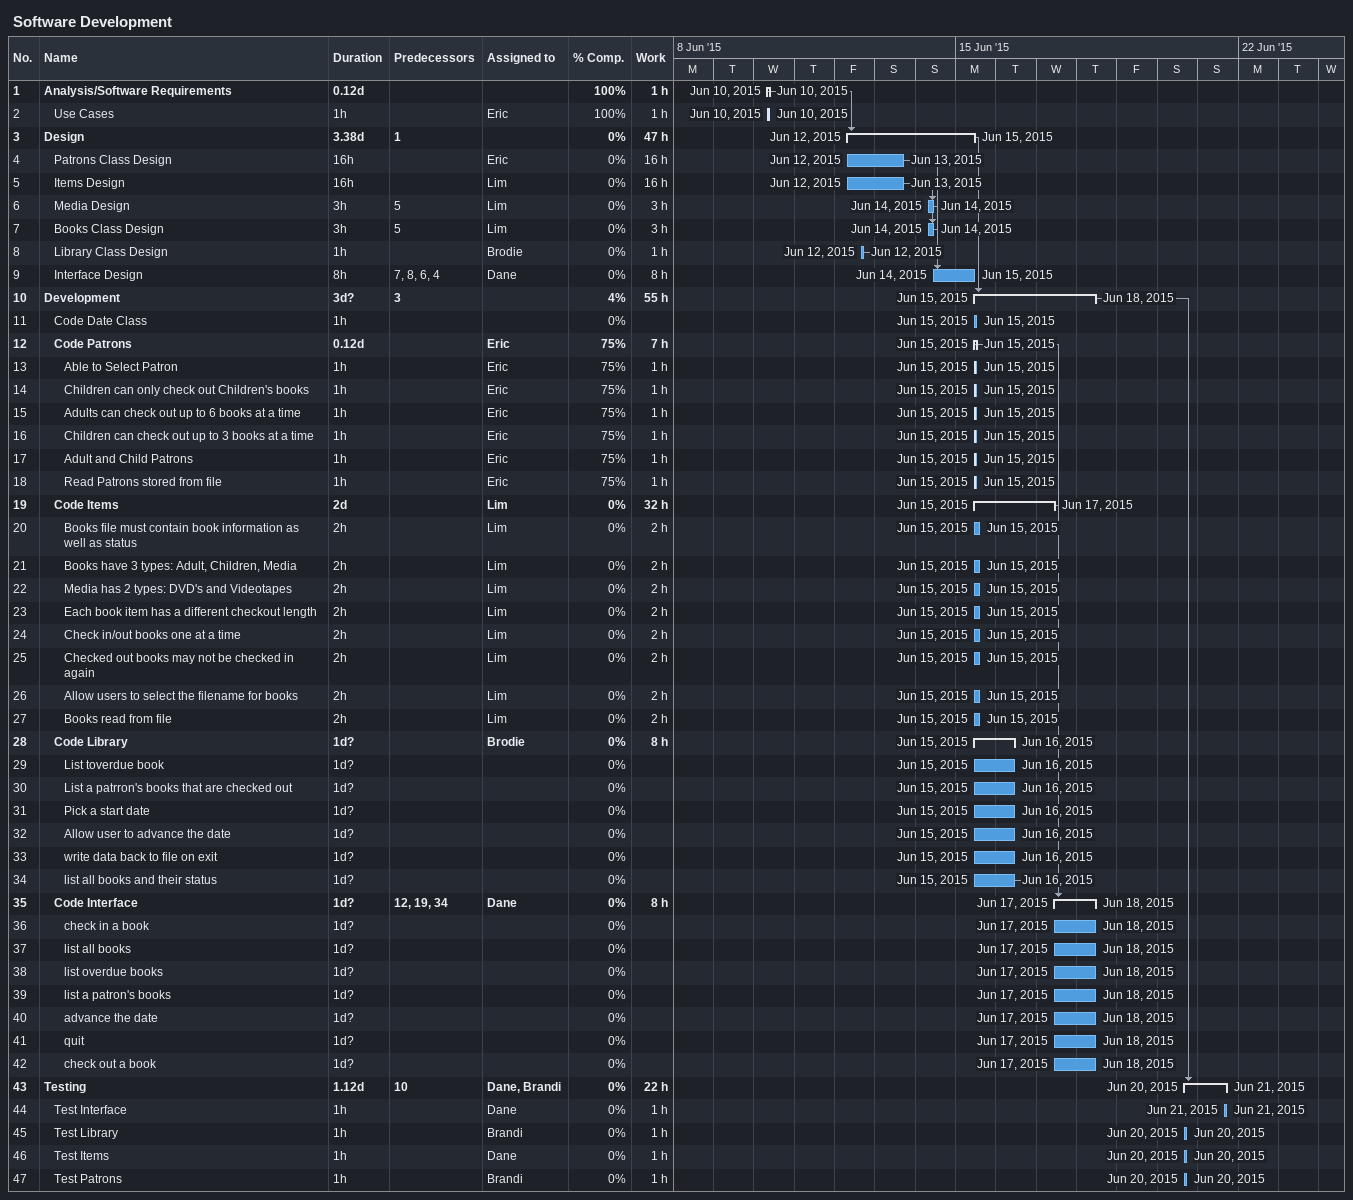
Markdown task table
Software Development

| ID | Level | Task | Duration | Start | Finish | Predecessors | Resources | % complete | Work (h) |
|---|---|---|---|---|---|---|---|---|---|
| 1 | 1 | **Analysis/Software Requirements** | 0.12d | 2015-06-10 | 2015-06-10 |  |  | 100 | 1 |
| 2 | 2 | Use Cases | 1h | 2015-06-10 | 2015-06-10 |  | Eric | 100 | 1 |
| 3 | 1 | **Design** | 3.38d | 2015-06-12 | 2015-06-15 | 1 |  | 0 | 47 |
| 4 | 2 | Patrons Class Design | 16h | 2015-06-12 | 2015-06-13 |  | Eric | 0 | 16 |
| 5 | 2 | Items Design | 16h | 2015-06-12 | 2015-06-13 |  | Lim | 0 | 16 |
| 6 | 2 | Media Design | 3h | 2015-06-14 | 2015-06-14 | 5 | Lim | 0 | 3 |
| 7 | 2 | Books Class Design | 3h | 2015-06-14 | 2015-06-14 | 5 | Lim | 0 | 3 |
| 8 | 2 | Library Class Design | 1h | 2015-06-12 | 2015-06-12 |  | Brodie | 0 | 1 |
| 9 | 2 | Interface Design | 8h | 2015-06-14 | 2015-06-15 | 7, 8, 6, 4 | Dane | 0 | 8 |
| 10 | 1 | **Development** | 3d? | 2015-06-15 | 2015-06-18 | 3 |  | 4 | 55 |
| 11 | 2 | Code Date Class | 1h | 2015-06-15 | 2015-06-15 |  |  | 0 |  |
| 12 | 2 | **Code Patrons** | 0.12d | 2015-06-15 | 2015-06-15 |  | Eric | 75 | 7 |
| 13 | 3 | Able to Select Patron | 1h | 2015-06-15 | 2015-06-15 |  | Eric | 75 | 1 |
| 14 | 3 | Children can only check out Children's books | 1h | 2015-06-15 | 2015-06-15 |  | Eric | 75 | 1 |
| 15 | 3 | Adults can check out up to 6 books at a time | 1h | 2015-06-15 | 2015-06-15 |  | Eric | 75 | 1 |
| 16 | 3 | Children can check out up to 3 books at a time | 1h | 2015-06-15 | 2015-06-15 |  | Eric | 75 | 1 |
| 17 | 3 | Adult and Child Patrons | 1h | 2015-06-15 | 2015-06-15 |  | Eric | 75 | 1 |
| 18 | 3 | Read Patrons stored from file | 1h | 2015-06-15 | 2015-06-15 |  | Eric | 75 | 1 |
| 19 | 2 | **Code Items** | 2d | 2015-06-15 | 2015-06-17 |  | Lim | 0 | 32 |
| 20 | 3 | Books file must contain book information as well as status | 2h | 2015-06-15 | 2015-06-15 |  | Lim | 0 | 2 |
| 21 | 3 | Books have 3 types: Adult, Children, Media | 2h | 2015-06-15 | 2015-06-15 |  | Lim | 0 | 2 |
| 22 | 3 | Media has 2 types: DVD's and Videotapes | 2h | 2015-06-15 | 2015-06-15 |  | Lim | 0 | 2 |
| 23 | 3 | Each book item has a different checkout length | 2h | 2015-06-15 | 2015-06-15 |  | Lim | 0 | 2 |
| 24 | 3 | Check in/out books one at a time | 2h | 2015-06-15 | 2015-06-15 |  | Lim | 0 | 2 |
| 25 | 3 | Checked out books may not be checked in again | 2h | 2015-06-15 | 2015-06-15 |  | Lim | 0 | 2 |
| 26 | 3 | Allow users to select the filename for books | 2h | 2015-06-15 | 2015-06-15 |  | Lim | 0 | 2 |
| 27 | 3 | Books read from file | 2h | 2015-06-15 | 2015-06-15 |  | Lim | 0 | 2 |
| 28 | 2 | **Code Library** | 1d? | 2015-06-15 | 2015-06-16 |  | Brodie | 0 | 8 |
| 29 | 3 | List toverdue book | 1d? | 2015-06-15 | 2015-06-16 |  |  | 0 |  |
| 30 | 3 | List a patrron's books that are checked out | 1d? | 2015-06-15 | 2015-06-16 |  |  | 0 |  |
| 31 | 3 | Pick a start date | 1d? | 2015-06-15 | 2015-06-16 |  |  | 0 |  |
| 32 | 3 | Allow user to advance the date | 1d? | 2015-06-15 | 2015-06-16 |  |  | 0 |  |
| 33 | 3 | write data back to file on exit | 1d? | 2015-06-15 | 2015-06-16 |  |  | 0 |  |
| 34 | 3 | list all books and their status | 1d? | 2015-06-15 | 2015-06-16 |  |  | 0 |  |
| 35 | 2 | **Code Interface** | 1d? | 2015-06-17 | 2015-06-18 | 12, 19, 34 | Dane | 0 | 8 |
| 36 | 3 | check in a book | 1d? | 2015-06-17 | 2015-06-18 |  |  | 0 |  |
| 37 | 3 | list all books | 1d? | 2015-06-17 | 2015-06-18 |  |  | 0 |  |
| 38 | 3 | list overdue books | 1d? | 2015-06-17 | 2015-06-18 |  |  | 0 |  |
| 39 | 3 | list a patron's books | 1d? | 2015-06-17 | 2015-06-18 |  |  | 0 |  |
| 40 | 3 | advance the date | 1d? | 2015-06-17 | 2015-06-18 |  |  | 0 |  |
| 41 | 3 | quit | 1d? | 2015-06-17 | 2015-06-18 |  |  | 0 |  |
| 42 | 3 | check out a book | 1d? | 2015-06-17 | 2015-06-18 |  |  | 0 |  |
| 43 | 1 | **Testing** | 1.12d | 2015-06-20 | 2015-06-21 | 10 | Dane, Brandi | 0 | 22 |
| 44 | 2 | Test Interface | 1h | 2015-06-21 | 2015-06-21 |  | Dane | 0 | 1 |
| 45 | 2 | Test Library | 1h | 2015-06-20 | 2015-06-20 |  | Brandi | 0 | 1 |
| 46 | 2 | Test Items | 1h | 2015-06-20 | 2015-06-20 |  | Dane | 0 | 1 |
| 47 | 2 | Test Patrons | 1h | 2015-06-20 | 2015-06-20 |  | Brandi | 0 | 1 |
